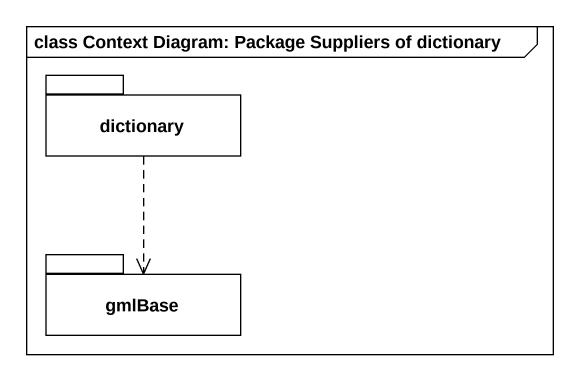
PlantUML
@startuml
mainframe class Context Diagram: Package Suppliers of dictionary
package dictionary {
}
package gmlBase {
}
dictionary ..> gmlBase
@enduml
